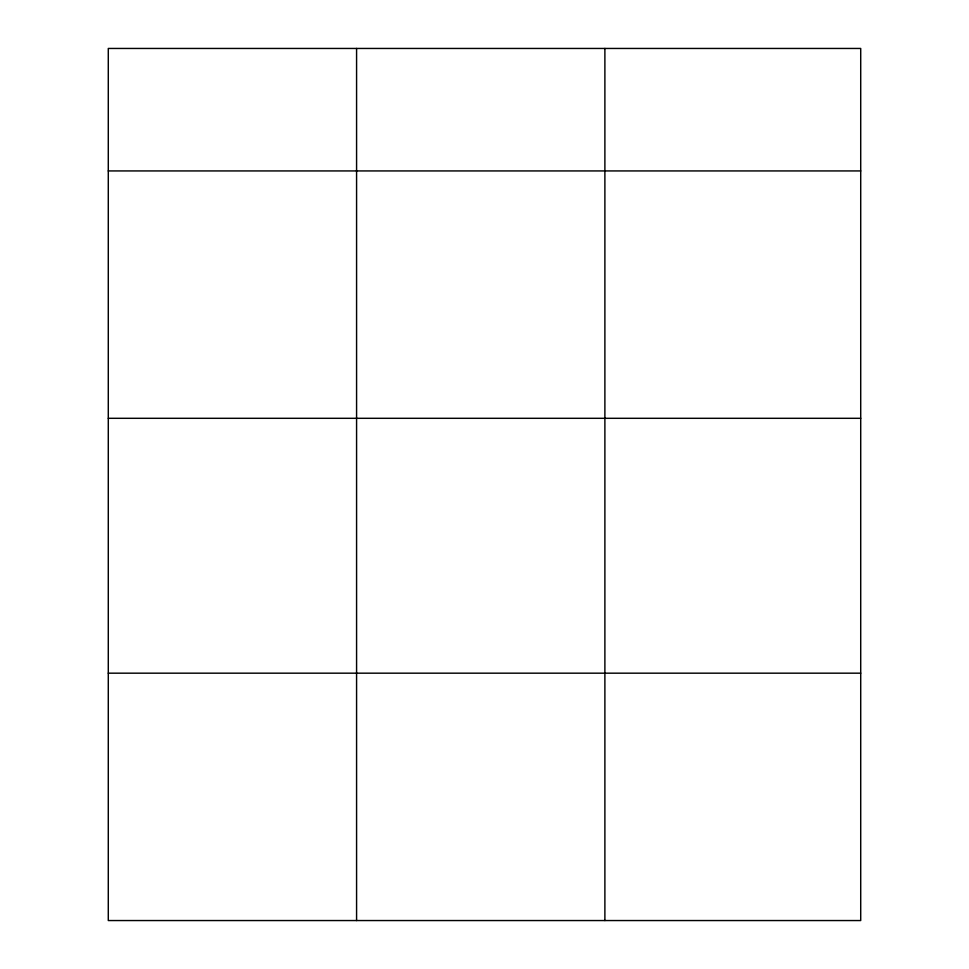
<?xml version="1.0" encoding="UTF-8"?>
<svg xmlns="http://www.w3.org/2000/svg" width="969" height="969" viewBox="0 0 969 969"><rect width="100%" height="100%" fill="white"/><g stroke="black" fill="none" stroke-linecap="round" stroke-linejoin="round"><path stroke-width="1.45" d="M860.714 418.305L860.714 48.45L108.286 48.45L108.286 920.55L860.714 920.55L860.714 418.305L108.286 418.305M108.286 170.932L860.714 170.932M108.286 673.176L860.714 673.176M604.886 48.45L604.886 920.55M356.58 48.45L356.58 920.55"/></g></svg>
